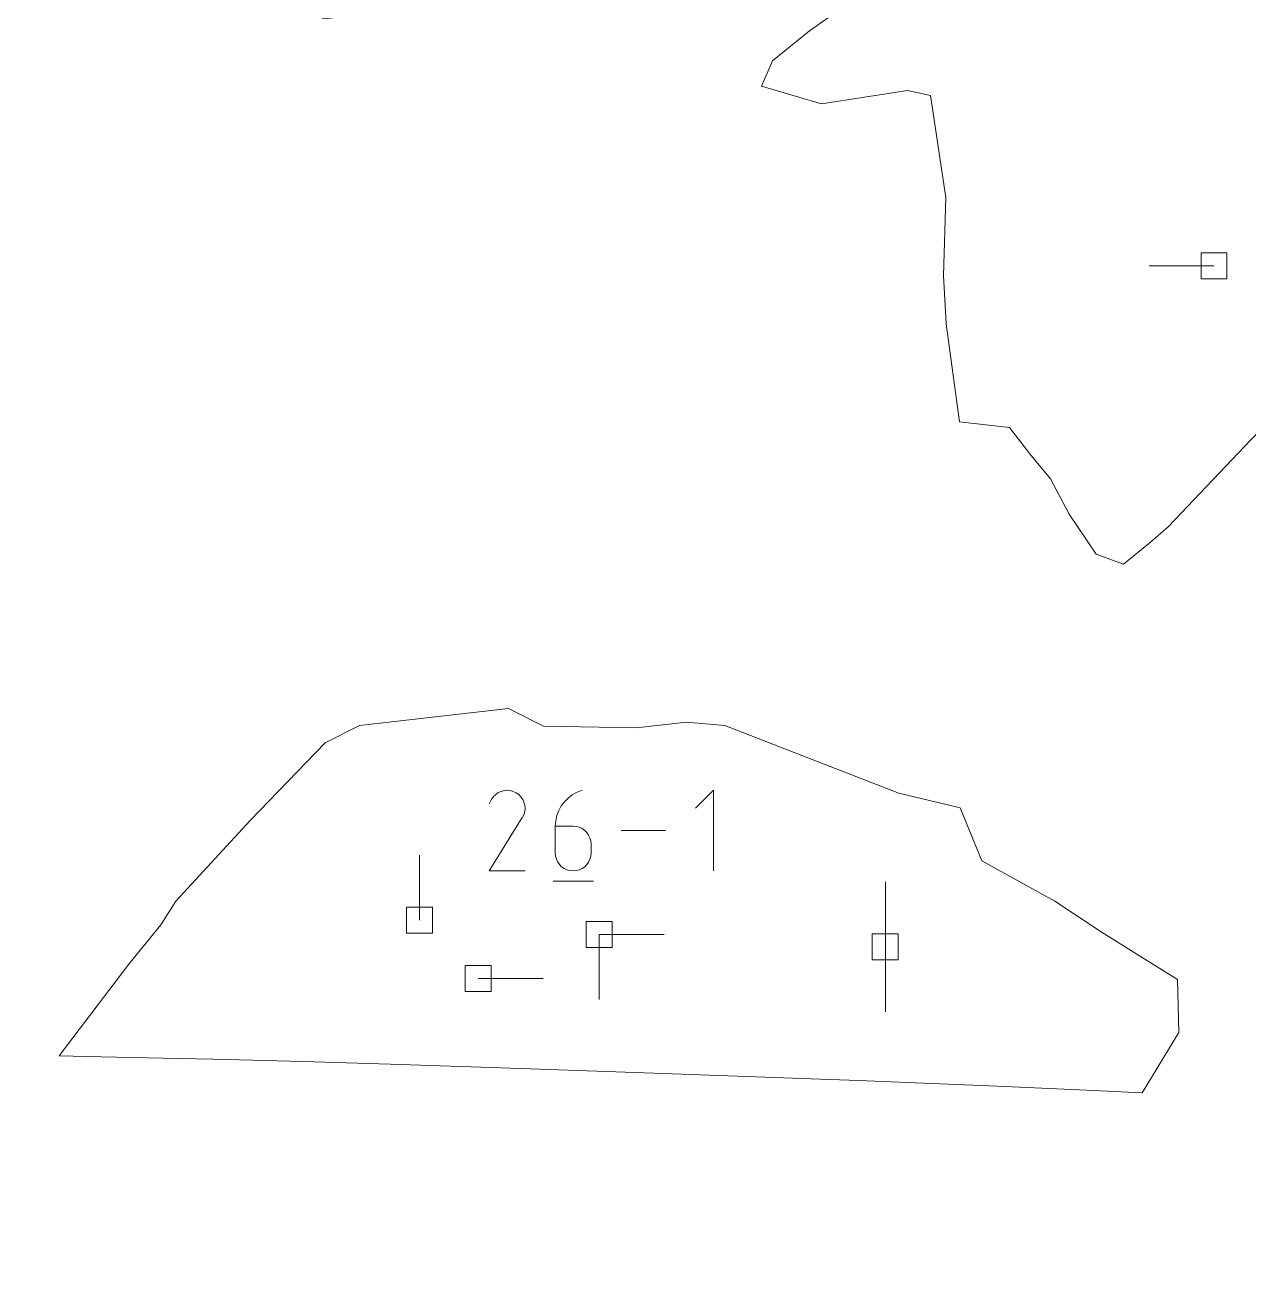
# Model space of a CAD drawing. Header units: millimetres. Extents: x -446 to 392, y -249 to 379.
# Drawn here: x -293.16 to -266.24, y 204.53 to 232.11 of the extents above; entities that cross this region are included whole.
import ezdxf

# ---------------------------------------------------------------- set-up
doc = ezdxf.new("R2010")
doc.units = ezdxf.units.MM
doc.header["$MEASUREMENT"] = 0
doc.layers.add('Layer 1', color=7, linetype='Continuous')

msp = doc.modelspace()

# ---------------------------------------------------------------- linework, layer by layer
at = {"layer": 'Layer 1', "color": 5, "lineweight": 0}
for points, knots in [([(-446.0374, -230.5655), (-446.0374, -230.5655), (392.1616, -230.5655), (392.1616, -230.5655), (392.1616, -230.5655), (392.1616, -230.5655), (392.1616, 379.0343), (392.1616, 379.0343), (392.1616, 379.0343), (392.1616, 379.0343), (-446.0374, 379.0343), (-446.0374, 379.0343), (-446.0374, 379.0343), (-446.0374, 379.0343), (-446.0374, -230.5655), (-446.0374, -230.5655)], [0, 0, 0, 0, 0.2, 0.2, 0.2, 0.2, 0.4, 0.4, 0.4, 0.4, 0.6, 0.6, 0.6, 0.6, 1, 1, 1, 1]), ([(-258.3271, 236.817), (-258.3271, 236.817), (-258.3528, 238.238), (-258.3528, 238.238), (-258.3528, 238.238), (-258.3528, 238.238), (-258.4877, 239.1928), (-258.4877, 239.1928), (-258.4877, 239.1928), (-258.4877, 239.1928), (-258.7671, 240.2921), (-258.7671, 240.2921), (-258.7671, 240.2921), (-258.7671, 240.2921), (-258.9362, 240.9663), (-258.9362, 240.9663), (-258.9362, 240.9663), (-258.9362, 240.9663), (-259.1602, 242.4473), (-259.1602, 242.4473), (-259.1602, 242.4473), (-259.1602, 242.4473), (-259.6253, 243.0312), (-259.6253, 243.0312), (-259.6253, 243.0312), (-259.6253, 243.0312), (-260.4783, 244.2957), (-260.4783, 244.2957), (-260.4783, 244.2957), (-260.4783, 244.2957), (-261.4925, 244.6705), (-261.4925, 244.6705), (-261.4925, 244.6705), (-261.4925, 244.6705), (-262.3107, 245.079), (-262.3107, 245.079), (-262.3107, 245.079), (-262.3107, 245.079), (-262.8209, 245.4773), (-262.8209, 245.4773), (-262.8209, 245.4773), (-262.8209, 245.4773), (-263.442, 245.8806), (-263.442, 245.8806), (-263.442, 245.8806), (-263.442, 245.8806), (-264.6573, 246.96), (-264.6573, 246.96), (-264.6573, 246.96), (-264.6573, 246.96), (-264.9407, 249.4586), (-264.9407, 249.4586), (-264.9407, 249.4586), (-264.9407, 249.4586), (-265.003, 251.8143), (-265.003, 251.8143), (-265.003, 251.8143), (-265.003, 251.8143), (-264.9864, 252.3748), (-264.9864, 252.3748), (-264.9864, 252.3748), (-264.9864, 252.3748), (-266.3657, 254.4866), (-266.3657, 254.4866), (-266.3657, 254.4866), (-266.3657, 254.4866), (-267.1228, 254.7049), (-267.1228, 254.7049), (-267.1228, 254.7049), (-267.1228, 254.7049), (-267.6776, 255.218), (-267.6776, 255.218), (-267.6776, 255.218), (-267.6776, 255.218), (-268.4535, 256.0602), (-268.4535, 256.0602), (-268.4535, 256.0602), (-268.4535, 256.0602), (-269.7311, 256.6567), (-269.7311, 256.6567), (-269.7311, 256.6567), (-269.7311, 256.6567), (-270.8172, 256.487), (-270.8172, 256.487), (-270.8172, 256.487), (-270.8172, 256.487), (-271.1241, 257.1412), (-271.1241, 257.1412), (-271.1241, 257.1412), (-271.1241, 257.1412), (-271.7726, 257.4435), (-271.7726, 257.4435), (-271.7726, 257.4435), (-271.7726, 257.4435), (-272.6113, 257.5646), (-272.6113, 257.5646), (-272.6113, 257.5646), (-272.6113, 257.5646), (-273.6592, 257.0881), (-273.6592, 257.0881), (-273.6592, 257.0881), (-273.6592, 257.0881), (-274.7865, 258.1508), (-274.7865, 258.1508), (-274.7865, 258.1508), (-274.7865, 258.1508), (-275.7836, 258.6822), (-275.7836, 258.6822), (-275.7836, 258.6822), (-275.7836, 258.6822), (-276.3715, 258.7513), (-276.3715, 258.7513), (-276.3715, 258.7513), (-276.3715, 258.7513), (-277.0246, 258.5879), (-277.0246, 258.5879), (-277.0246, 258.5879), (-277.0246, 258.5879), (-276.9275, 257.7297), (-276.9275, 257.7297), (-276.9275, 257.7297), (-276.9275, 257.7297), (-276.8812, 257.1418), (-276.8812, 257.1418), (-276.8812, 257.1418), (-276.8812, 257.1418), (-276.351, 256.4841), (-276.351, 256.4841), (-276.351, 256.4841), (-276.351, 256.4841), (-275.9641, 256.1504), (-275.9641, 256.1504), (-275.9641, 256.1504), (-275.9641, 256.1504), (-274.3472, 255.4425), (-274.3472, 255.4425), (-274.3472, 255.4425), (-274.3472, 255.4425), (-274.0192, 256.0693), (-274.0192, 256.0693), (-274.0192, 256.0693), (-274.0192, 256.0693), (-274.1003, 255.3614), (-274.1003, 255.3614), (-274.1003, 255.3614), (-274.1003, 255.3614), (-273.5804, 254.8591), (-273.5804, 254.8591), (-273.5804, 254.8591), (-273.5804, 254.8591), (-272.7747, 254.434), (-272.7747, 254.434), (-272.7747, 254.434), (-272.7747, 254.434), (-272.2599, 253.1759), (-272.2599, 253.1759), (-272.2599, 253.1759), (-272.2599, 253.1759), (-271.8074, 252.2491), (-271.8074, 252.2491), (-271.8074, 252.2491), (-271.8074, 252.2491), (-270.4156, 251.5555), (-270.4156, 251.5555), (-270.4156, 251.5555), (-270.4156, 251.5555), (-271.2452, 249.9305), (-271.2452, 249.9305), (-271.2452, 249.9305), (-271.2452, 249.9305), (-272.9313, 250.0568), (-272.9313, 250.0568), (-272.9313, 250.0568), (-272.9313, 250.0568), (-273.9895, 249.2912), (-273.9895, 249.2912), (-273.9895, 249.2912), (-273.9895, 249.2912), (-275.3425, 249.2609), (-275.3425, 249.2609), (-275.3425, 249.2609), (-275.3425, 249.2609), (-275.8259, 248.6415), (-275.8259, 248.6415), (-275.8259, 248.6415), (-275.8259, 248.6415), (-276.1098, 248.1804), (-276.1098, 248.1804), (-276.1098, 248.1804), (-276.1098, 248.1804), (-276.8955, 247.1771), (-276.8955, 247.1771), (-276.8955, 247.1771), (-276.8955, 247.1771), (-277.2829, 245.9909), (-277.2829, 245.9909), (-277.2829, 245.9909), (-277.2829, 245.9909), (-277.7982, 245.3881), (-277.7982, 245.3881), (-277.7982, 245.3881), (-277.7982, 245.3881), (-278.6067, 244.5865), (-278.6067, 244.5865), (-278.6067, 244.5865), (-278.6067, 244.5865), (-279.6352, 243.818), (-279.6352, 243.818), (-279.6352, 243.818), (-279.6352, 243.818), (-281.2024, 242.3993), (-281.2024, 242.3993), (-281.2024, 242.3993), (-281.2024, 242.3993), (-281.9498, 241.2383), (-281.9498, 241.2383), (-281.9498, 241.2383), (-281.9498, 241.2383), (-282.9057, 240.6235), (-282.9057, 240.6235), (-282.9057, 240.6235), (-282.9057, 240.6235), (-283.4354, 240.0081), (-283.4354, 240.0081), (-283.4354, 240.0081), (-283.4354, 240.0081), (-284.437, 239.1499), (-284.437, 239.1499), (-284.437, 239.1499), (-284.437, 239.1499), (-285.2117, 238.5791), (-285.2117, 238.5791), (-285.2117, 238.5791), (-285.2117, 238.5791), (-285.8008, 238.406), (-285.8008, 238.406), (-285.8008, 238.406), (-285.8008, 238.406), (-286.7967, 238.1729), (-286.7967, 238.1729), (-286.7967, 238.1729), (-286.7967, 238.1729), (-287.7772, 238.4231), (-287.7772, 238.4231), (-287.7772, 238.4231), (-287.7772, 238.4231), (-288.7474, 237.9478), (-288.7474, 237.9478), (-288.7474, 237.9478), (-288.7474, 237.9478), (-289.1879, 237.2924), (-289.1879, 237.2924), (-289.1879, 237.2924), (-289.1879, 237.2924), (-290.1038, 236.9479), (-290.1038, 236.9479), (-290.1038, 236.9479), (-290.1038, 236.9479), (-291.1329, 236.6553), (-291.1329, 236.6553), (-291.1329, 236.6553), (-291.1329, 236.6553), (-292.2407, 235.8634), (-292.2407, 235.8634), (-292.2407, 235.8634), (-292.2407, 235.8634), (-292.1327, 234.8087), (-292.1327, 234.8087), (-292.1327, 234.8087), (-292.1327, 234.8087), (-290.9129, 234.0779), (-290.9129, 234.0779), (-290.9129, 234.0779), (-290.9129, 234.0779), (-289.5627, 233.3528), (-289.5627, 233.3528), (-289.5627, 233.3528), (-289.5627, 233.3528), (-288.6702, 232.9088), (-288.6702, 232.9088), (-288.6702, 232.9088), (-288.6702, 232.9088), (-286.5665, 232.2421), (-286.5665, 232.2421), (-286.5665, 232.2421), (-286.5665, 232.2421), (-285.7905, 232.3403), (-285.7905, 232.3403), (-285.7905, 232.3403), (-285.7905, 232.3403), (-284.6929, 232.3935), (-284.6929, 232.3935), (-284.6929, 232.3935), (-284.6929, 232.3935), (-284.1559, 232.5495), (-284.1559, 232.5495), (-284.1559, 232.5495), (-284.1559, 232.5495), (-283.6022, 232.7934), (-283.6022, 232.7934), (-283.6022, 232.7934), (-283.6022, 232.7934), (-282.3595, 233.5773), (-282.3595, 233.5773), (-282.3595, 233.5773), (-282.3595, 233.5773), (-280.955, 234.2424), (-280.955, 234.2424), (-280.955, 234.2424), (-280.955, 234.2424), (-279.9786, 234.9709), (-279.9786, 234.9709), (-279.9786, 234.9709), (-279.9786, 234.9709), (-278.2296, 235.9), (-278.2296, 235.9), (-278.2296, 235.9), (-278.2296, 235.9), (-276.5001, 237.2038), (-276.5001, 237.2038), (-276.5001, 237.2038), (-276.5001, 237.2038), (-274.2495, 238.5197), (-274.2495, 238.5197), (-274.2495, 238.5197), (-274.2495, 238.5197), (-272.6165, 239.1648), (-272.6165, 239.1648), (-272.6165, 239.1648), (-272.6165, 239.1648), (-270.2522, 239.619), (-270.2522, 239.619), (-270.2522, 239.619), (-270.2522, 239.619), (-269.4688, 239.6761), (-269.4688, 239.6761), (-269.4688, 239.6761), (-269.4688, 239.6761), (-268.9569, 239.7739), (-268.9569, 239.7739), (-268.9569, 239.7739), (-268.9569, 239.7739), (-267.4959, 239.7219), (-267.4959, 239.7219), (-267.4959, 239.7219), (-267.4959, 239.7219), (-267.9712, 238.6654), (-267.9712, 238.6654), (-267.9712, 238.6654), (-267.9712, 238.6654), (-269.2128, 238.162), (-269.2128, 238.162), (-269.2128, 238.162), (-269.2128, 238.162), (-270.835, 237.3918), (-270.835, 237.3918), (-270.835, 237.3918), (-270.835, 237.3918), (-271.8811, 236.6199), (-271.8811, 236.6199), (-271.8811, 236.6199), (-271.8811, 236.6199), (-272.2622, 236.0919), (-272.2622, 236.0919), (-272.2622, 236.0919), (-272.2622, 236.0919), (-273.0073, 235.8308), (-273.0073, 235.8308), (-273.0073, 235.8308), (-273.0073, 235.8308), (-273.9055, 234.9726), (-273.9055, 234.9726), (-273.9055, 234.9726), (-273.9055, 234.9726), (-274.7883, 234.0767), (-274.7883, 234.0767), (-274.7883, 234.0767), (-274.7883, 234.0767), (-275.0745, 232.5672), (-275.0745, 232.5672), (-275.0745, 232.5672), (-275.0745, 232.5672), (-275.9087, 231.9804), (-275.9087, 231.9804), (-275.9087, 231.9804), (-275.9087, 231.9804), (-276.7212, 231.321), (-276.7212, 231.321), (-276.7212, 231.321), (-276.7212, 231.321), (-276.9657, 230.7628), (-276.9657, 230.7628), (-276.9657, 230.7628), (-276.9657, 230.7628), (-275.6436, 230.3765), (-275.6436, 230.3765), (-275.6436, 230.3765), (-275.6436, 230.3765), (-273.7535, 230.6645), (-273.7535, 230.6645), (-273.7535, 230.6645), (-273.7535, 230.6645), (-273.2438, 230.5548), (-273.2438, 230.5548), (-273.2438, 230.5548), (-273.2438, 230.5548), (-272.9067, 228.311), (-272.9067, 228.311), (-272.9067, 228.311), (-272.9067, 228.311), (-272.9633, 226.5946), (-272.9633, 226.5946), (-272.9633, 226.5946), (-272.9633, 226.5946), (-272.901, 225.5313), (-272.901, 225.5313), (-272.901, 225.5313), (-272.901, 225.5313), (-272.6096, 223.3813), (-272.6096, 223.3813), (-272.6096, 223.3813), (-272.6096, 223.3813), (-271.5103, 223.2527), (-271.5103, 223.2527), (-271.5103, 223.2527), (-271.5103, 223.2527), (-271.0618, 222.6716), (-271.0618, 222.6716), (-271.0618, 222.6716), (-271.0618, 222.6716), (-270.6093, 222.126), (-270.6093, 222.126), (-270.6093, 222.126), (-270.6093, 222.126), (-270.1967, 221.3466), (-270.1967, 221.3466), (-270.1967, 221.3466), (-270.1967, 221.3466), (-269.5991, 220.4673), (-269.5991, 220.4673), (-269.5991, 220.4673), (-269.5991, 220.4673), (-268.9986, 220.2496), (-268.9986, 220.2496), (-268.9986, 220.2496), (-268.9986, 220.2496), (-268.4043, 220.7347), (-268.4043, 220.7347), (-268.4043, 220.7347), (-268.4043, 220.7347), (-268.0181, 221.0695), (-268.0181, 221.0695), (-268.0181, 221.0695), (-268.0181, 221.0695), (-266.1949, 222.987), (-266.1949, 222.987), (-266.1949, 222.987), (-266.1949, 222.987), (-265.7932, 223.4064), (-265.7932, 223.4064), (-265.7932, 223.4064), (-265.7932, 223.4064), (-265.0733, 224.1378), (-265.0733, 224.1378), (-265.0733, 224.1378), (-265.0733, 224.1378), (-264.0219, 225.5496), (-264.0219, 225.5496), (-264.0219, 225.5496), (-264.0219, 225.5496), (-262.9672, 226.994), (-262.9672, 226.994), (-262.9672, 226.994), (-262.9672, 226.994), (-262.3815, 227.7768), (-262.3815, 227.7768), (-262.3815, 227.7768), (-262.3815, 227.7768), (-261.937, 228.5882), (-261.937, 228.5882), (-261.937, 228.5882), (-261.937, 228.5882), (-261.2777, 229.2704), (-261.2777, 229.2704), (-261.2777, 229.2704), (-261.2777, 229.2704), (-260.6371, 230.7005), (-260.6371, 230.7005), (-260.6371, 230.7005), (-260.6371, 230.7005), (-260.2235, 231.385), (-260.2235, 231.385), (-260.2235, 231.385), (-260.2235, 231.385), (-259.599, 233.0505), (-259.599, 233.0505), (-259.599, 233.0505), (-259.599, 233.0505), (-259.259, 234.0819), (-259.259, 234.0819), (-259.259, 234.0819), (-259.259, 234.0819), (-258.9282, 234.5584), (-258.9282, 234.5584), (-258.9282, 234.5584), (-258.9282, 234.5584), (-258.3271, 236.817), (-258.3271, 236.817)], [0, 0, 0, 0, 0.0078125, 0.0078125, 0.0078125, 0.0078125, 0.015625, 0.015625, 0.015625, 0.015625, 0.0234375, 0.0234375, 0.0234375, 0.0234375, 0.03125, 0.03125, 0.03125, 0.03125, 0.0390625, 0.0390625, 0.0390625, 0.0390625, 0.046875, 0.046875, 0.046875, 0.046875, 0.0546875, 0.0546875, 0.0546875, 0.0546875, 0.0625, 0.0625, 0.0625, 0.0625, 0.0703125, 0.0703125, 0.0703125, 0.0703125, 0.078125, 0.078125, 0.078125, 0.078125, 0.0859375, 0.0859375, 0.0859375, 0.0859375, 0.09375, 0.09375, 0.09375, 0.09375, 0.1015625, 0.1015625, 0.1015625, 0.1015625, 0.109375, 0.109375, 0.109375, 0.109375, 0.1171875, 0.1171875, 0.1171875, 0.1171875, 0.125, 0.125, 0.125, 0.125, 0.1328125, 0.1328125, 0.1328125, 0.1328125, 0.140625, 0.140625, 0.140625, 0.140625, 0.1484375, 0.1484375, 0.1484375, 0.1484375, 0.15625, 0.15625, 0.15625, 0.15625, 0.1640625, 0.1640625, 0.1640625, 0.1640625, 0.171875, 0.171875, 0.171875, 0.171875, 0.1796875, 0.1796875, 0.1796875, 0.1796875, 0.1875, 0.1875, 0.1875, 0.1875, 0.1953125, 0.1953125, 0.1953125, 0.1953125, 0.203125, 0.203125, 0.203125, 0.203125, 0.2109375, 0.2109375, 0.2109375, 0.2109375, 0.21875, 0.21875, 0.21875, 0.21875, 0.2265625, 0.2265625, 0.2265625, 0.2265625, 0.234375, 0.234375, 0.234375, 0.234375, 0.2421875, 0.2421875, 0.2421875, 0.2421875, 0.25, 0.25, 0.25, 0.25, 0.2578125, 0.2578125, 0.2578125, 0.2578125, 0.265625, 0.265625, 0.265625, 0.265625, 0.2734375, 0.2734375, 0.2734375, 0.2734375, 0.28125, 0.28125, 0.28125, 0.28125, 0.2890625, 0.2890625, 0.2890625, 0.2890625, 0.296875, 0.296875, 0.296875, 0.296875, 0.3046875, 0.3046875, 0.3046875, 0.3046875, 0.3125, 0.3125, 0.3125, 0.3125, 0.3203125, 0.3203125, 0.3203125, 0.3203125, 0.328125, 0.328125, 0.328125, 0.328125, 0.3359375, 0.3359375, 0.3359375, 0.3359375, 0.34375, 0.34375, 0.34375, 0.34375, 0.3515625, 0.3515625, 0.3515625, 0.3515625, 0.359375, 0.359375, 0.359375, 0.359375, 0.3671875, 0.3671875, 0.3671875, 0.3671875, 0.375, 0.375, 0.375, 0.375, 0.3828125, 0.3828125, 0.3828125, 0.3828125, 0.390625, 0.390625, 0.390625, 0.390625, 0.3984375, 0.3984375, 0.3984375, 0.3984375, 0.40625, 0.40625, 0.40625, 0.40625, 0.4140625, 0.4140625, 0.4140625, 0.4140625, 0.421875, 0.421875, 0.421875, 0.421875, 0.4296875, 0.4296875, 0.4296875, 0.4296875, 0.4375, 0.4375, 0.4375, 0.4375, 0.4453125, 0.4453125, 0.4453125, 0.4453125, 0.453125, 0.453125, 0.453125, 0.453125, 0.4609375, 0.4609375, 0.4609375, 0.4609375, 0.46875, 0.46875, 0.46875, 0.46875, 0.4765625, 0.4765625, 0.4765625, 0.4765625, 0.484375, 0.484375, 0.484375, 0.484375, 0.4921875, 0.4921875, 0.4921875, 0.4921875, 0.5, 0.5, 0.5, 0.5, 0.5078125, 0.5078125, 0.5078125, 0.5078125, 0.515625, 0.515625, 0.515625, 0.515625, 0.5234375, 0.5234375, 0.5234375, 0.5234375, 0.53125, 0.53125, 0.53125, 0.53125, 0.5390625, 0.5390625, 0.5390625, 0.5390625, 0.546875, 0.546875, 0.546875, 0.546875, 0.5546875, 0.5546875, 0.5546875, 0.5546875, 0.5625, 0.5625, 0.5625, 0.5625, 0.5703125, 0.5703125, 0.5703125, 0.5703125, 0.578125, 0.578125, 0.578125, 0.578125, 0.5859375, 0.5859375, 0.5859375, 0.5859375, 0.59375, 0.59375, 0.59375, 0.59375, 0.6015625, 0.6015625, 0.6015625, 0.6015625, 0.609375, 0.609375, 0.609375, 0.609375, 0.6171875, 0.6171875, 0.6171875, 0.6171875, 0.625, 0.625, 0.625, 0.625, 0.6328125, 0.6328125, 0.6328125, 0.6328125, 0.640625, 0.640625, 0.640625, 0.640625, 0.6484375, 0.6484375, 0.6484375, 0.6484375, 0.65625, 0.65625, 0.65625, 0.65625, 0.6640625, 0.6640625, 0.6640625, 0.6640625, 0.671875, 0.671875, 0.671875, 0.671875, 0.6796875, 0.6796875, 0.6796875, 0.6796875, 0.6875, 0.6875, 0.6875, 0.6875, 0.6953125, 0.6953125, 0.6953125, 0.6953125, 0.703125, 0.703125, 0.703125, 0.703125, 0.7109375, 0.7109375, 0.7109375, 0.7109375, 0.71875, 0.71875, 0.71875, 0.71875, 0.7265625, 0.7265625, 0.7265625, 0.7265625, 0.734375, 0.734375, 0.734375, 0.734375, 0.7421875, 0.7421875, 0.7421875, 0.7421875, 0.75, 0.75, 0.75, 0.75, 0.7578125, 0.7578125, 0.7578125, 0.7578125, 0.765625, 0.765625, 0.765625, 0.765625, 0.7734375, 0.7734375, 0.7734375, 0.7734375, 0.78125, 0.78125, 0.78125, 0.78125, 0.7890625, 0.7890625, 0.7890625, 0.7890625, 0.796875, 0.796875, 0.796875, 0.796875, 0.8046875, 0.8046875, 0.8046875, 0.8046875, 0.8125, 0.8125, 0.8125, 0.8125, 0.8203125, 0.8203125, 0.8203125, 0.8203125, 0.828125, 0.828125, 0.828125, 0.828125, 0.8359375, 0.8359375, 0.8359375, 0.8359375, 0.84375, 0.84375, 0.84375, 0.84375, 0.8515625, 0.8515625, 0.8515625, 0.8515625, 0.859375, 0.859375, 0.859375, 0.859375, 0.8671875, 0.8671875, 0.8671875, 0.8671875, 0.875, 0.875, 0.875, 0.875, 0.8828125, 0.8828125, 0.8828125, 0.8828125, 0.890625, 0.890625, 0.890625, 0.890625, 0.8984375, 0.8984375, 0.8984375, 0.8984375, 0.90625, 0.90625, 0.90625, 0.90625, 0.9140625, 0.9140625, 0.9140625, 0.9140625, 0.921875, 0.921875, 0.921875, 0.921875, 0.9296875, 0.9296875, 0.9296875, 0.9296875, 0.9375, 0.9375, 0.9375, 0.9375, 0.9453125, 0.9453125, 0.9453125, 0.9453125, 0.953125, 0.953125, 0.953125, 0.953125, 0.9609375, 0.9609375, 0.9609375, 0.9609375, 0.96875, 0.96875, 0.96875, 0.96875, 0.9765625, 0.9765625, 0.9765625, 0.9765625, 0.984375, 0.984375, 0.984375, 0.984375, 1, 1, 1, 1]), ([(-268.59, 208.6222), (-268.59, 208.6222), (-267.785, 209.9455), (-267.785, 209.9455), (-267.785, 209.9455), (-267.785, 209.9455), (-267.8101, 211.1168), (-267.8101, 211.1168), (-267.8101, 211.1168), (-267.8101, 211.1168), (-268.6489, 211.6339), (-268.6489, 211.6339), (-268.6489, 211.6339), (-268.6489, 211.6339), (-269.4699, 212.1436), (-269.4699, 212.1436), (-269.4699, 212.1436), (-269.4699, 212.1436), (-270.5138, 212.8372), (-270.5138, 212.8372), (-270.5138, 212.8372), (-270.5138, 212.8372), (-272.1177, 213.7228), (-272.1177, 213.7228), (-272.1177, 213.7228), (-272.1177, 213.7228), (-272.5908, 214.8861), (-272.5908, 214.8861), (-272.5908, 214.8861), (-272.5908, 214.8861), (-273.9392, 215.2147), (-273.9392, 215.2147), (-273.9392, 215.2147), (-273.9392, 215.2147), (-275.8499, 215.9546), (-275.8499, 215.9546), (-275.8499, 215.9546), (-275.8499, 215.9546), (-277.7719, 216.702), (-277.7719, 216.702), (-277.7719, 216.702), (-277.7719, 216.702), (-278.6141, 216.7711), (-278.6141, 216.7711), (-278.6141, 216.7711), (-278.6141, 216.7711), (-279.7175, 216.6471), (-279.7175, 216.6471), (-279.7175, 216.6471), (-279.7175, 216.6471), (-281.7595, 216.6831), (-281.7595, 216.6831), (-281.7595, 216.6831), (-281.7595, 216.6831), (-282.528, 217.0751), (-282.528, 217.0751), (-282.528, 217.0751), (-282.528, 217.0751), (-285.8025, 216.6997), (-285.8025, 216.6997), (-285.8025, 216.6997), (-285.8025, 216.6997), (-286.563, 216.3163), (-286.563, 216.3163), (-286.563, 216.3163), (-286.563, 216.3163), (-288.2063, 214.6079), (-288.2063, 214.6079), (-288.2063, 214.6079), (-288.2063, 214.6079), (-289.8438, 212.8384), (-289.8438, 212.8384), (-289.8438, 212.8384), (-289.8438, 212.8384), (-290.1718, 212.3121), (-290.1718, 212.3121), (-290.1718, 212.3121), (-290.1718, 212.3121), (-290.8774, 211.4494), (-290.8774, 211.4494), (-290.8774, 211.4494), (-290.8774, 211.4494), (-291.9693, 210.0164), (-291.9693, 210.0164), (-291.9693, 210.0164), (-291.9693, 210.0164), (-292.4133, 209.4336), (-292.4133, 209.4336), (-292.4133, 209.4336), (-292.4133, 209.4336), (-291.486, 209.413), (-291.486, 209.413), (-291.486, 209.413), (-291.486, 209.413), (-290.129, 209.3821), (-290.129, 209.3821), (-290.129, 209.3821), (-290.129, 209.3821), (-289.0314, 209.3616), (-289.0314, 209.3616), (-289.0314, 209.3616), (-289.0314, 209.3616), (-288.1509, 209.3387), (-288.1509, 209.3387), (-288.1509, 209.3387), (-288.1509, 209.3387), (-286.8122, 209.2999), (-286.8122, 209.2999), (-286.8122, 209.2999), (-286.8122, 209.2999), (-285.1278, 209.2484), (-285.1278, 209.2484), (-285.1278, 209.2484), (-285.1278, 209.2484), (-283.3542, 209.1924), (-283.3542, 209.1924), (-283.3542, 209.1924), (-283.3542, 209.1924), (-282.2612, 209.1564), (-282.2612, 209.1564), (-282.2612, 209.1564), (-282.2612, 209.1564), (-279.3312, 209.0542), (-279.3312, 209.0542), (-279.3312, 209.0542), (-279.3312, 209.0542), (-278.1096, 209.0113), (-278.1096, 209.0113), (-278.1096, 209.0113), (-278.1096, 209.0113), (-275.8733, 208.9279), (-275.8733, 208.9279), (-275.8733, 208.9279), (-275.8733, 208.9279), (-274.826, 208.8925), (-274.826, 208.8925), (-274.826, 208.8925), (-274.826, 208.8925), (-273.7552, 208.849), (-273.7552, 208.849), (-273.7552, 208.849), (-273.7552, 208.849), (-271.7817, 208.7668), (-271.7817, 208.7668), (-271.7817, 208.7668), (-271.7817, 208.7668), (-269.8156, 208.6771), (-269.8156, 208.6771), (-269.8156, 208.6771), (-269.8156, 208.6771), (-268.59, 208.6222), (-268.59, 208.6222)], [0, 0, 0, 0, 0.025641, 0.025641, 0.025641, 0.025641, 0.0512821, 0.0512821, 0.0512821, 0.0512821, 0.0769231, 0.0769231, 0.0769231, 0.0769231, 0.1025641, 0.1025641, 0.1025641, 0.1025641, 0.1282051, 0.1282051, 0.1282051, 0.1282051, 0.1538462, 0.1538462, 0.1538462, 0.1538462, 0.1794872, 0.1794872, 0.1794872, 0.1794872, 0.2051282, 0.2051282, 0.2051282, 0.2051282, 0.2307692, 0.2307692, 0.2307692, 0.2307692, 0.2564103, 0.2564103, 0.2564103, 0.2564103, 0.2820513, 0.2820513, 0.2820513, 0.2820513, 0.3076923, 0.3076923, 0.3076923, 0.3076923, 0.3333333, 0.3333333, 0.3333333, 0.3333333, 0.3589744, 0.3589744, 0.3589744, 0.3589744, 0.3846154, 0.3846154, 0.3846154, 0.3846154, 0.4102564, 0.4102564, 0.4102564, 0.4102564, 0.4358974, 0.4358974, 0.4358974, 0.4358974, 0.4615385, 0.4615385, 0.4615385, 0.4615385, 0.4871795, 0.4871795, 0.4871795, 0.4871795, 0.5128205, 0.5128205, 0.5128205, 0.5128205, 0.5384615, 0.5384615, 0.5384615, 0.5384615, 0.5641026, 0.5641026, 0.5641026, 0.5641026, 0.5897436, 0.5897436, 0.5897436, 0.5897436, 0.6153846, 0.6153846, 0.6153846, 0.6153846, 0.6410256, 0.6410256, 0.6410256, 0.6410256, 0.6666667, 0.6666667, 0.6666667, 0.6666667, 0.6923077, 0.6923077, 0.6923077, 0.6923077, 0.7179487, 0.7179487, 0.7179487, 0.7179487, 0.7435897, 0.7435897, 0.7435897, 0.7435897, 0.7692308, 0.7692308, 0.7692308, 0.7692308, 0.7948718, 0.7948718, 0.7948718, 0.7948718, 0.8205128, 0.8205128, 0.8205128, 0.8205128, 0.8461538, 0.8461538, 0.8461538, 0.8461538, 0.8717949, 0.8717949, 0.8717949, 0.8717949, 0.8974359, 0.8974359, 0.8974359, 0.8974359, 0.9230769, 0.9230769, 0.9230769, 0.9230769, 0.9487179, 0.9487179, 0.9487179, 0.9487179, 1, 1, 1, 1])]:
    msp.add_open_spline(points, degree=3, knots=knots, dxfattribs=at)
at = {"layer": 'Layer 1', "color": 3, "lineweight": 0}
for points in [[(-267.2965, 226.5221), (-267.2965, 226.5221), (-266.7251, 226.5221), (-266.7251, 226.5221), (-266.7251, 226.5221), (-266.7251, 226.5221), (-266.7251, 227.0934), (-266.7251, 227.0934), (-266.7251, 227.0934), (-266.7251, 227.0934), (-267.2965, 227.0934), (-267.2965, 227.0934), (-267.2965, 227.0934), (-267.2965, 227.0934), (-267.2965, 226.5221), (-267.2965, 226.5221)], [(-284.7689, 212.1339), (-284.7689, 212.1339), (-284.1976, 212.1339), (-284.1976, 212.1339), (-284.1976, 212.1339), (-284.1976, 212.1339), (-284.1976, 212.7052), (-284.1976, 212.7052), (-284.1976, 212.7052), (-284.1976, 212.7052), (-284.7689, 212.7052), (-284.7689, 212.7052), (-284.7689, 212.7052), (-284.7689, 212.7052), (-284.7689, 212.1339), (-284.7689, 212.1339)], [(-280.8173, 211.8185), (-280.8173, 211.8185), (-280.246, 211.8185), (-280.246, 211.8185), (-280.246, 211.8185), (-280.246, 211.8185), (-280.246, 212.3898), (-280.246, 212.3898), (-280.246, 212.3898), (-280.246, 212.3898), (-280.8173, 212.3898), (-280.8173, 212.3898), (-280.8173, 212.3898), (-280.8173, 212.3898), (-280.8173, 211.8185), (-280.8173, 211.8185)], [(-274.5254, 211.5459), (-274.5254, 211.5459), (-273.9535, 211.5459), (-273.9535, 211.5459), (-273.9535, 211.5459), (-273.9535, 211.5459), (-273.9535, 212.1173), (-273.9535, 212.1173), (-273.9535, 212.1173), (-273.9535, 212.1173), (-274.5254, 212.1173), (-274.5254, 212.1173), (-274.5254, 212.1173), (-274.5254, 212.1173), (-274.5254, 211.5459), (-274.5254, 211.5459)], [(-283.4805, 210.8488), (-283.4805, 210.8488), (-282.9091, 210.8488), (-282.9091, 210.8488), (-282.9091, 210.8488), (-282.9091, 210.8488), (-282.9091, 211.4202), (-282.9091, 211.4202), (-282.9091, 211.4202), (-282.9091, 211.4202), (-283.4805, 211.4202), (-283.4805, 211.4202), (-283.4805, 211.4202), (-283.4805, 211.4202), (-283.4805, 210.8488), (-283.4805, 210.8488)]]:
    msp.add_open_spline(points, degree=3, knots=[0, 0, 0, 0, 0.2, 0.2, 0.2, 0.2, 0.4, 0.4, 0.4, 0.4, 0.6, 0.6, 0.6, 0.6, 1, 1, 1, 1], dxfattribs=at)
at = {"layer": 'Layer 1', "color": 190, "lineweight": 0}
for points in [[(-267.0108, 226.8078), (-267.0108, 226.8078), (-268.4398, 226.8078), (-268.4398, 226.8078)], [(-284.4833, 212.4195), (-284.4833, 212.4195), (-284.4833, 213.848), (-284.4833, 213.848)], [(-274.2392, 211.8316), (-274.2392, 211.8316), (-274.2392, 213.26), (-274.2392, 213.26)], [(-280.5317, 212.1041), (-280.5317, 212.1041), (-279.1027, 212.1041), (-279.1027, 212.1041)], [(-283.1948, 211.1345), (-283.1948, 211.1345), (-281.7658, 211.1345), (-281.7658, 211.1345)]]:
    msp.add_open_spline(points, degree=3, dxfattribs=at)
at = {"layer": 'Layer 1', "color": 1, "lineweight": 0}
for points, knots in [([(-282.1635, 213.5011), (-282.1635, 213.5011), (-282.9514, 213.5011), (-282.9514, 213.5011), (-282.9514, 213.5011), (-282.9514, 213.5011), (-282.2235, 214.673), (-282.2235, 214.673), (-282.2235, 214.673), (-282.2235, 214.673), (-282.2235, 214.673), (-282.2235, 214.673), (-282.2235, 214.673), (-282.2235, 214.673), (-282.2229, 214.6742), (-282.2229, 214.6742), (-282.2229, 214.6742), (-282.2229, 214.6742), (-282.2218, 214.6753), (-282.2218, 214.6753), (-282.2218, 214.6753), (-282.2218, 214.6753), (-282.2212, 214.6764), (-282.2212, 214.6764), (-282.2212, 214.6764), (-282.2212, 214.6764), (-282.2201, 214.677), (-282.2201, 214.677), (-282.2201, 214.677), (-282.2201, 214.677), (-282.2195, 214.6782), (-282.2195, 214.6782), (-282.2195, 214.6782), (-282.2195, 214.6782), (-282.2189, 214.6799), (-282.2189, 214.6799), (-282.2189, 214.6799), (-282.2189, 214.6799), (-282.2178, 214.681), (-282.2178, 214.681), (-282.2178, 214.681), (-282.2178, 214.681), (-282.2172, 214.6822), (-282.2172, 214.6822), (-282.2172, 214.6822), (-282.2172, 214.6822), (-282.2166, 214.6839), (-282.2166, 214.6839), (-282.2166, 214.6839), (-282.2166, 214.6839), (-282.2166, 214.6839), (-282.2166, 214.6839), (-282.2166, 214.6839), (-282.2166, 214.6839), (-282.1863, 214.7484), (-282.1863, 214.7484), (-282.1863, 214.7484), (-282.1863, 214.7484), (-282.1692, 214.8147), (-282.1692, 214.8147), (-282.1692, 214.8147), (-282.1692, 214.8147), (-282.1635, 214.8827), (-282.1635, 214.8827), (-282.1635, 214.8827), (-282.1635, 214.8827), (-282.1698, 214.9496), (-282.1698, 214.9496), (-282.1698, 214.9496), (-282.1698, 214.9496), (-282.1869, 215.0147), (-282.1869, 215.0147), (-282.1869, 215.0147), (-282.1869, 215.0147), (-282.2149, 215.0758), (-282.2149, 215.0758), (-282.2149, 215.0758), (-282.2149, 215.0758), (-282.2538, 215.1318), (-282.2538, 215.1318), (-282.2538, 215.1318), (-282.2538, 215.1318), (-282.3018, 215.1815), (-282.3018, 215.1815), (-282.3018, 215.1815), (-282.3018, 215.1815), (-282.36, 215.2221), (-282.36, 215.2221), (-282.36, 215.2221), (-282.36, 215.2221), (-282.36, 215.2221), (-282.36, 215.2221), (-282.36, 215.2221), (-282.36, 215.2221), (-282.4246, 215.2518), (-282.4246, 215.2518), (-282.4246, 215.2518), (-282.4246, 215.2518), (-282.4915, 215.2695), (-282.4915, 215.2695), (-282.4915, 215.2695), (-282.4915, 215.2695), (-282.5595, 215.2747), (-282.5595, 215.2747), (-282.5595, 215.2747), (-282.5595, 215.2747), (-282.6263, 215.2684), (-282.6263, 215.2684), (-282.6263, 215.2684), (-282.6263, 215.2684), (-282.6909, 215.2512), (-282.6909, 215.2512), (-282.6909, 215.2512), (-282.6909, 215.2512), (-282.752, 215.2227), (-282.752, 215.2227), (-282.752, 215.2227), (-282.752, 215.2227), (-282.8086, 215.1844), (-282.8086, 215.1844), (-282.8086, 215.1844), (-282.8086, 215.1844), (-282.8571, 215.1358), (-282.8571, 215.1358), (-282.8571, 215.1358), (-282.8571, 215.1358), (-282.8983, 215.0775), (-282.8983, 215.0775), (-282.8983, 215.0775), (-282.8983, 215.0775), (-282.9503, 214.9781), (-282.9503, 214.9781)], [0, 0, 0, 0, 0.0294118, 0.0294118, 0.0294118, 0.0294118, 0.0588235, 0.0588235, 0.0588235, 0.0588235, 0.0882353, 0.0882353, 0.0882353, 0.0882353, 0.1176471, 0.1176471, 0.1176471, 0.1176471, 0.1470588, 0.1470588, 0.1470588, 0.1470588, 0.1764706, 0.1764706, 0.1764706, 0.1764706, 0.2058824, 0.2058824, 0.2058824, 0.2058824, 0.2352941, 0.2352941, 0.2352941, 0.2352941, 0.2647059, 0.2647059, 0.2647059, 0.2647059, 0.2941176, 0.2941176, 0.2941176, 0.2941176, 0.3235294, 0.3235294, 0.3235294, 0.3235294, 0.3529412, 0.3529412, 0.3529412, 0.3529412, 0.3823529, 0.3823529, 0.3823529, 0.3823529, 0.4117647, 0.4117647, 0.4117647, 0.4117647, 0.4411765, 0.4411765, 0.4411765, 0.4411765, 0.4705882, 0.4705882, 0.4705882, 0.4705882, 0.5, 0.5, 0.5, 0.5, 0.5294118, 0.5294118, 0.5294118, 0.5294118, 0.5588235, 0.5588235, 0.5588235, 0.5588235, 0.5882353, 0.5882353, 0.5882353, 0.5882353, 0.6176471, 0.6176471, 0.6176471, 0.6176471, 0.6470588, 0.6470588, 0.6470588, 0.6470588, 0.6764706, 0.6764706, 0.6764706, 0.6764706, 0.7058824, 0.7058824, 0.7058824, 0.7058824, 0.7352941, 0.7352941, 0.7352941, 0.7352941, 0.7647059, 0.7647059, 0.7647059, 0.7647059, 0.7941176, 0.7941176, 0.7941176, 0.7941176, 0.8235294, 0.8235294, 0.8235294, 0.8235294, 0.8529412, 0.8529412, 0.8529412, 0.8529412, 0.8823529, 0.8823529, 0.8823529, 0.8823529, 0.9117647, 0.9117647, 0.9117647, 0.9117647, 0.9411765, 0.9411765, 0.9411765, 0.9411765, 1, 1, 1, 1]), ([(-280.9071, 215.2747), (-280.9071, 215.2747), (-280.9071, 215.2747), (-280.9071, 215.2747), (-280.9071, 215.2747), (-280.9071, 215.2747), (-281.0196, 215.2324), (-281.0196, 215.2324), (-281.0196, 215.2324), (-281.0196, 215.2324), (-281.1236, 215.1753), (-281.1236, 215.1753), (-281.1236, 215.1753), (-281.1236, 215.1753), (-281.2167, 215.105), (-281.2167, 215.105), (-281.2167, 215.105), (-281.2167, 215.105), (-281.2984, 215.0233), (-281.2984, 215.0233), (-281.2984, 215.0233), (-281.2984, 215.0233), (-281.3676, 214.9307), (-281.3676, 214.9307), (-281.3676, 214.9307), (-281.3676, 214.9307), (-281.4236, 214.829), (-281.4236, 214.829), (-281.4236, 214.829), (-281.4236, 214.829), (-281.4647, 214.7199), (-281.4647, 214.7199), (-281.4647, 214.7199), (-281.4647, 214.7199), (-281.4898, 214.605), (-281.4898, 214.605), (-281.4898, 214.605), (-281.4898, 214.605), (-281.4984, 214.485), (-281.4984, 214.485), (-281.4984, 214.485), (-281.4984, 214.485), (-281.4984, 213.8954), (-281.4984, 213.8954), (-281.4984, 213.8954), (-281.4984, 213.8954), (-281.4921, 213.8245), (-281.4921, 213.8245), (-281.4921, 213.8245), (-281.4921, 213.8245), (-281.4739, 213.7577), (-281.4739, 213.7577), (-281.4739, 213.7577), (-281.4739, 213.7577), (-281.4447, 213.6965), (-281.4447, 213.6965), (-281.4447, 213.6965), (-281.4447, 213.6965), (-281.4059, 213.6417), (-281.4059, 213.6417), (-281.4059, 213.6417), (-281.4059, 213.6417), (-281.3584, 213.5937), (-281.3584, 213.5937), (-281.3584, 213.5937), (-281.3584, 213.5937), (-281.3036, 213.5548), (-281.3036, 213.5548), (-281.3036, 213.5548), (-281.3036, 213.5548), (-281.2419, 213.5257), (-281.2419, 213.5257), (-281.2419, 213.5257), (-281.2419, 213.5257), (-281.1756, 213.5074), (-281.1756, 213.5074), (-281.1756, 213.5074), (-281.1756, 213.5074), (-281.1047, 213.5011), (-281.1047, 213.5011), (-281.1047, 213.5011), (-281.1047, 213.5011), (-281.1047, 213.5011), (-281.1047, 213.5011), (-281.1047, 213.5011), (-281.1047, 213.5011), (-281.0339, 213.5074), (-281.0339, 213.5074), (-281.0339, 213.5074), (-281.0339, 213.5074), (-280.967, 213.5257), (-280.967, 213.5257), (-280.967, 213.5257), (-280.967, 213.5257), (-280.9059, 213.5548), (-280.9059, 213.5548), (-280.9059, 213.5548), (-280.9059, 213.5548), (-280.8511, 213.5937), (-280.8511, 213.5937), (-280.8511, 213.5937), (-280.8511, 213.5937), (-280.8036, 213.6417), (-280.8036, 213.6417), (-280.8036, 213.6417), (-280.8036, 213.6417), (-280.7648, 213.6965), (-280.7648, 213.6965), (-280.7648, 213.6965), (-280.7648, 213.6965), (-280.7356, 213.7577), (-280.7356, 213.7577), (-280.7356, 213.7577), (-280.7356, 213.7577), (-280.7174, 213.8245), (-280.7174, 213.8245), (-280.7174, 213.8245), (-280.7174, 213.8245), (-280.7111, 213.8954), (-280.7111, 213.8954), (-280.7111, 213.8954), (-280.7111, 213.8954), (-280.7111, 214.0914), (-280.7111, 214.0914), (-280.7111, 214.0914), (-280.7111, 214.0914), (-280.7174, 214.1628), (-280.7174, 214.1628), (-280.7174, 214.1628), (-280.7174, 214.1628), (-280.7356, 214.2291), (-280.7356, 214.2291), (-280.7356, 214.2291), (-280.7356, 214.2291), (-280.7648, 214.2908), (-280.7648, 214.2908), (-280.7648, 214.2908), (-280.7648, 214.2908), (-280.8036, 214.3451), (-280.8036, 214.3451), (-280.8036, 214.3451), (-280.8036, 214.3451), (-280.8511, 214.3925), (-280.8511, 214.3925), (-280.8511, 214.3925), (-280.8511, 214.3925), (-280.9059, 214.4313), (-280.9059, 214.4313), (-280.9059, 214.4313), (-280.9059, 214.4313), (-280.967, 214.4605), (-280.967, 214.4605), (-280.967, 214.4605), (-280.967, 214.4605), (-281.0339, 214.4788), (-281.0339, 214.4788), (-281.0339, 214.4788), (-281.0339, 214.4788), (-281.1047, 214.485), (-281.1047, 214.485), (-281.1047, 214.485), (-281.1047, 214.485), (-281.4984, 214.485), (-281.4984, 214.485)], [0, 0, 0, 0, 0.0238095, 0.0238095, 0.0238095, 0.0238095, 0.047619, 0.047619, 0.047619, 0.047619, 0.0714286, 0.0714286, 0.0714286, 0.0714286, 0.0952381, 0.0952381, 0.0952381, 0.0952381, 0.1190476, 0.1190476, 0.1190476, 0.1190476, 0.1428571, 0.1428571, 0.1428571, 0.1428571, 0.1666667, 0.1666667, 0.1666667, 0.1666667, 0.1904762, 0.1904762, 0.1904762, 0.1904762, 0.2142857, 0.2142857, 0.2142857, 0.2142857, 0.2380952, 0.2380952, 0.2380952, 0.2380952, 0.2619048, 0.2619048, 0.2619048, 0.2619048, 0.2857143, 0.2857143, 0.2857143, 0.2857143, 0.3095238, 0.3095238, 0.3095238, 0.3095238, 0.3333333, 0.3333333, 0.3333333, 0.3333333, 0.3571429, 0.3571429, 0.3571429, 0.3571429, 0.3809524, 0.3809524, 0.3809524, 0.3809524, 0.4047619, 0.4047619, 0.4047619, 0.4047619, 0.4285714, 0.4285714, 0.4285714, 0.4285714, 0.452381, 0.452381, 0.452381, 0.452381, 0.4761905, 0.4761905, 0.4761905, 0.4761905, 0.5, 0.5, 0.5, 0.5, 0.5238095, 0.5238095, 0.5238095, 0.5238095, 0.547619, 0.547619, 0.547619, 0.547619, 0.5714286, 0.5714286, 0.5714286, 0.5714286, 0.5952381, 0.5952381, 0.5952381, 0.5952381, 0.6190476, 0.6190476, 0.6190476, 0.6190476, 0.6428571, 0.6428571, 0.6428571, 0.6428571, 0.6666667, 0.6666667, 0.6666667, 0.6666667, 0.6904762, 0.6904762, 0.6904762, 0.6904762, 0.7142857, 0.7142857, 0.7142857, 0.7142857, 0.7380952, 0.7380952, 0.7380952, 0.7380952, 0.7619048, 0.7619048, 0.7619048, 0.7619048, 0.7857143, 0.7857143, 0.7857143, 0.7857143, 0.8095238, 0.8095238, 0.8095238, 0.8095238, 0.8333333, 0.8333333, 0.8333333, 0.8333333, 0.8571429, 0.8571429, 0.8571429, 0.8571429, 0.8809524, 0.8809524, 0.8809524, 0.8809524, 0.9047619, 0.9047619, 0.9047619, 0.9047619, 0.9285714, 0.9285714, 0.9285714, 0.9285714, 0.952381, 0.952381, 0.952381, 0.952381, 1, 1, 1, 1]), ([(-278.0171, 213.5011), (-278.0171, 213.5011), (-278.0171, 215.2747), (-278.0171, 215.2747), (-278.0171, 215.2747), (-278.0171, 215.2747), (-278.4113, 214.8804), (-278.4113, 214.8804)], [0, 0, 0, 0, 0.3333333, 0.3333333, 0.3333333, 0.3333333, 1, 1, 1, 1])]:
    msp.add_open_spline(points, degree=3, knots=knots, dxfattribs=at)
for points in [[(-279.0758, 214.3879), (-279.0758, 214.3879), (-280.046, 214.3879), (-280.046, 214.3879)], [(-281.5481, 213.2794), (-281.5481, 213.2794), (-280.6614, 213.2794), (-280.6614, 213.2794)]]:
    msp.add_open_spline(points, degree=3, dxfattribs=at)
at = {"layer": 'Layer 1', "color": 190, "lineweight": 0}
for points, knots in [([(-274.2392, 211.8316), (-274.2392, 211.8316), (-274.2392, 213.26), (-274.2392, 213.26), (-274.2392, 213.26), (-274.2392, 213.26), (-274.2392, 210.4026), (-274.2392, 210.4026)], [0, 0, 0, 0, 0.3333333, 0.3333333, 0.3333333, 0.3333333, 1, 1, 1, 1]), ([(-280.5317, 212.1041), (-280.5317, 212.1041), (-279.1027, 212.1041), (-279.1027, 212.1041), (-279.1027, 212.1041), (-279.1027, 212.1041), (-280.5317, 212.1041), (-280.5317, 212.1041), (-280.5317, 212.1041), (-280.5317, 212.1041), (-280.5317, 210.6751), (-280.5317, 210.6751)], [0, 0, 0, 0, 0.25, 0.25, 0.25, 0.25, 0.5, 0.5, 0.5, 0.5, 1, 1, 1, 1])]:
    msp.add_open_spline(points, degree=3, knots=knots, dxfattribs=at)

doc.saveas('drawing.dxf')
